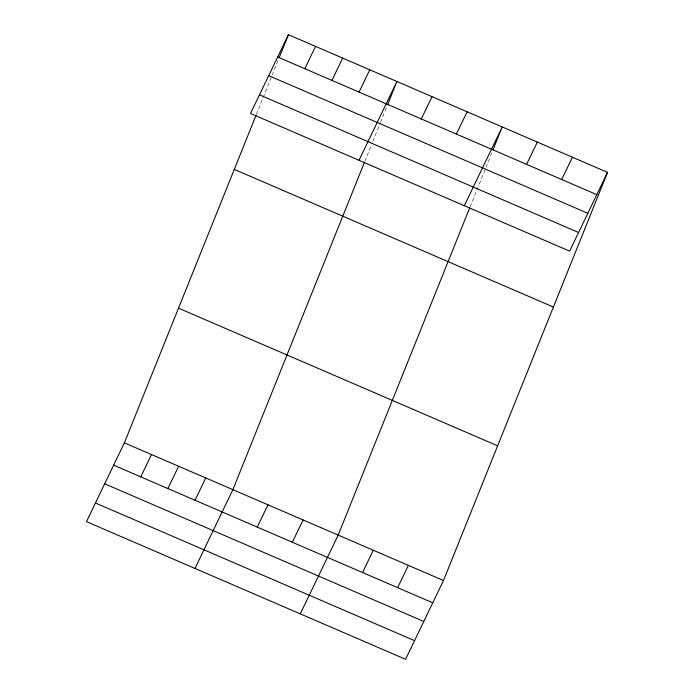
<?xml version="1.0" encoding="UTF-8"?>
<svg xmlns="http://www.w3.org/2000/svg" width="694" height="694" viewBox="0 0 694 694"><rect width="100%" height="100%" fill="white"/><g stroke="black" fill="none" stroke-linecap="round" stroke-linejoin="round"><path stroke-width="0.52" stroke-dasharray="3.47 2.6" d="M256.338 114.519L278.797 58.643M364.836 161.32L371.255 145.358M372.86 141.368L380.078 123.411M380.477 122.413L387.295 105.453M470.15 206.751L492.601 150.884"/><path stroke-width="1.04" d="M607.528 172.364L569.618 251.141L250.508 113.478L288.418 34.7L607.528 172.364L443.492 580.522L405.582 659.3L86.472 521.636L124.382 442.859L255.939 115.516M279.196 57.645L288.418 34.7M364.437 162.318L232.88 489.66L194.971 568.438M387.694 104.456L396.916 81.502L359.006 160.279M469.743 207.749L338.186 535.091L300.276 613.869M493 149.878L502.222 126.933L464.312 205.71M304.813 68.697L315.544 46.403M140.778 476.856L151.509 454.561M331.94 80.4L342.671 58.105M167.896 488.559L178.627 466.264M359.058 92.102L369.789 69.808M195.023 500.261L205.754 477.966M421.293 118.943L432.024 96.648M257.248 527.102L267.979 504.807M456.392 134.089L467.123 111.795M292.356 542.248L303.087 519.953M526.599 164.374L537.33 142.079M362.563 572.533L373.285 550.238M561.698 179.52L572.429 157.217M397.662 587.679L408.393 565.376M277.687 56.995L596.805 194.658M268.717 75.637L587.827 213.301M259.478 94.835L578.588 232.499M234.286 169.388L553.396 307.052M178.514 308.162L497.624 445.826M124.382 442.859L443.492 580.522M113.651 465.154L432.761 602.817M104.681 483.796L423.791 621.46M95.442 502.994L414.552 640.657"/></g></svg>
